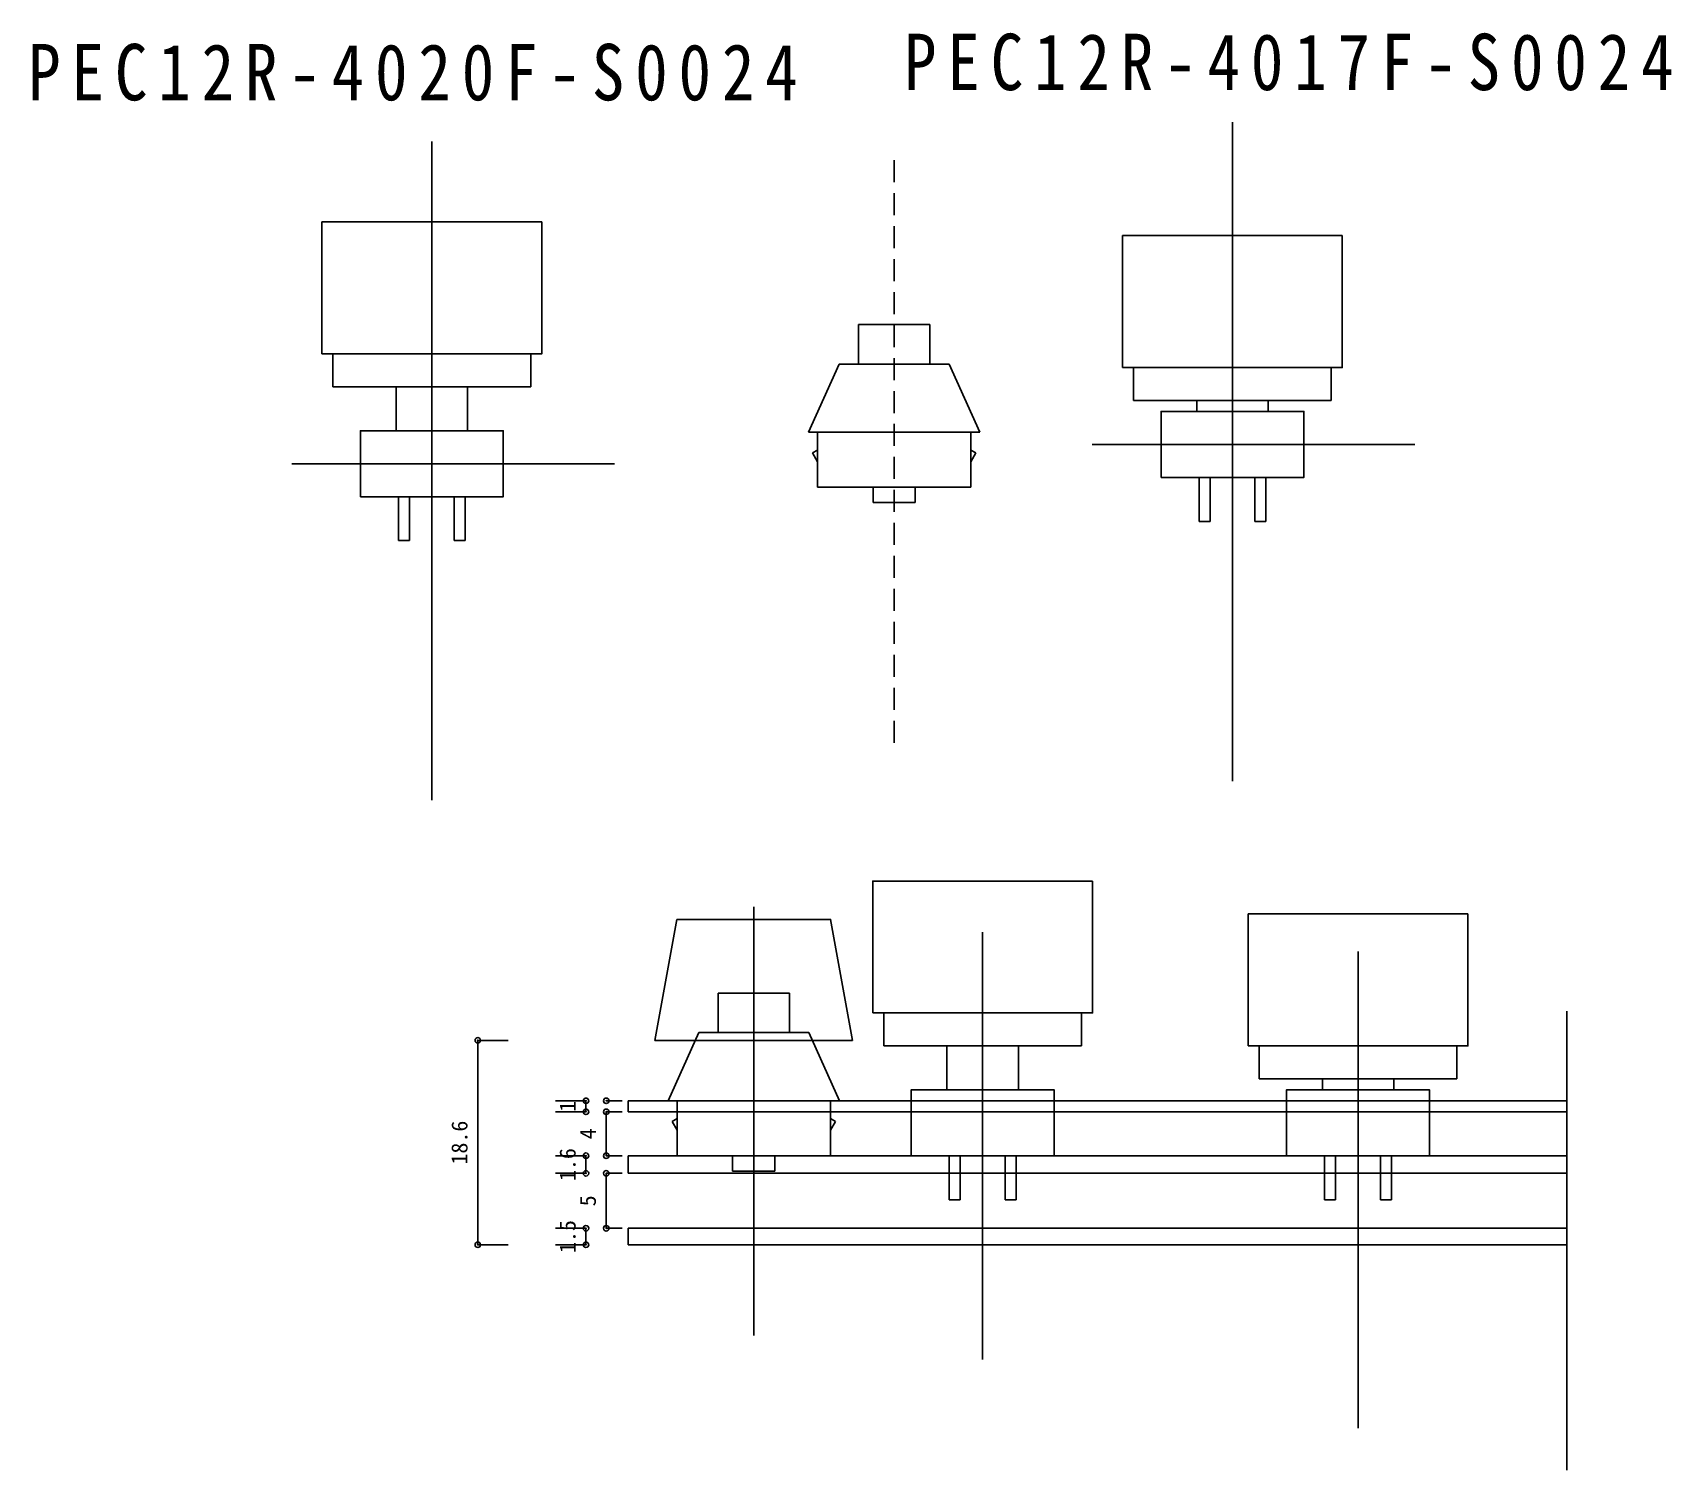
# Model space of a CAD drawing. Units: millimetres on the paper. Extents: x -260 to -111, y 59 to 190.
import ezdxf
from ezdxf.enums import TextEntityAlignment as Align

# ---------------------------------------------------------------- set-up
doc = ezdxf.new("R2010")
doc.units = ezdxf.units.MM
doc.header["$PDMODE"] = 32
doc.header["$PDSIZE"] = 0.5
doc.linetypes.add('DASHED2', pattern=[3, 2, -1])
doc.layers.add('0-0', color=7, linetype='Continuous')
doc.styles.add('ＭＳ ゴシック', font='')
doc.styles.get('ＭＳ ゴシック').set_extended_font_data('MS Gothic')

msp = doc.modelspace()

# ---------------------------------------------------------------- linework, layer by layer
at = {"layer": '0-0'}
for p, q in [((-150.903, 182.172), (-150.903, 122.212)), ((-223.776, 180.417), (-223.776, 120.456)), ((-184.944, 163.758), (-178.444, 163.758)), ((-184.944, 163.758), (-184.944, 160.158)), ((-178.444, 163.758), (-178.444, 160.158)), ((-232.776, 161.085), (-232.776, 158.085)), ((-214.776, 158.085), (-214.776, 161.085)), ((-186.694, 160.158), (-189.494, 153.958)), ((-186.694, 160.158), (-176.694, 160.158)), ((-176.694, 160.158), (-173.894, 153.958)), ((-159.903, 159.841), (-159.903, 156.841)), ((-141.903, 156.841), (-141.903, 159.841)), ((-232.776, 158.085), (-214.776, 158.085)), ((-227.026, 158.085), (-227.026, 154.085)), ((-220.526, 158.085), (-227.026, 158.085)), ((-220.526, 158.085), (-220.526, 154.085)), ((-159.903, 156.841), (-141.903, 156.841)), ((-159.903, 156.841), (-141.903, 156.841)), ((-147.653, 156.841), (-154.153, 156.841)), ((-154.153, 156.841), (-154.153, 155.841)), ((-147.653, 156.841), (-147.653, 155.841)), ((-189.494, 153.958), (-173.894, 153.958)), ((-188.669, 153.958), (-188.669, 148.958)), ((-174.719, 153.958), (-174.719, 148.958)), ((-189.129, 152.068), (-188.669, 152.333)), ((-174.259, 152.068), (-174.719, 152.333)), ((-163.657, 152.841), (-134.29, 152.841)), ((-236.53, 151.085), (-207.164, 151.085)), ((-189.129, 152.068), (-188.669, 151.271)), ((-174.259, 152.068), (-174.719, 151.271)), ((-153.943, 149.841), (-153.943, 145.841)), ((-152.943, 149.841), (-152.943, 145.841)), ((-148.863, 149.841), (-148.863, 145.841)), ((-147.863, 149.841), (-147.863, 145.841)), ((-226.816, 148.085), (-226.816, 144.085)), ((-225.816, 148.085), (-225.816, 144.085)), ((-221.736, 148.085), (-221.736, 144.085)), ((-220.736, 148.085), (-220.736, 144.085)), ((-188.669, 148.958), (-174.719, 148.958)), ((-183.619, 148.958), (-183.619, 147.558)), ((-179.769, 148.958), (-179.769, 147.558)), ((-183.619, 147.558), (-179.769, 147.558)), ((-153.943, 145.841), (-152.943, 145.841)), ((-148.863, 145.841), (-147.863, 145.841)), ((-226.816, 144.085), (-225.816, 144.085)), ((-221.736, 144.085), (-220.736, 144.085)), ((-194.475, 110.774), (-194.475, 71.748)), ((-201.475, 109.612), (-203.475, 98.612)), ((-173.64, 108.442), (-173.64, 69.571)), ((-139.471, 106.712), (-139.471, 63.335)), ((-197.725, 102.912), (-191.225, 102.912)), ((-197.725, 102.912), (-197.725, 99.312)), ((-191.225, 102.912), (-191.225, 99.312)), ((-182.64, 101.112), (-182.64, 98.112)), ((-164.64, 98.112), (-164.64, 101.112)), ((-120.47, 101.256), (-120.47, 59.494)), ((-203.475, 98.612), (-185.475, 98.612)), ((-199.475, 99.312), (-202.275, 93.112)), ((-199.475, 99.312), (-189.475, 99.312)), ((-189.475, 99.312), (-186.675, 93.112)), ((-182.64, 98.112), (-164.64, 98.112)), ((-176.89, 98.112), (-176.89, 94.112)), ((-170.39, 98.112), (-176.89, 98.112)), ((-170.39, 98.112), (-170.39, 94.112)), ((-148.471, 98.112), (-148.471, 95.112)), ((-130.471, 95.112), (-130.471, 98.112)), ((-180.14, 94.112), (-180.14, 92.112)), ((-148.471, 95.112), (-130.471, 95.112)), ((-148.471, 95.112), (-130.471, 95.112)), ((-136.221, 95.112), (-142.721, 95.112)), ((-142.721, 95.112), (-142.721, 94.112)), ((-136.221, 95.112), (-136.221, 94.112)), ((-205.902, 93.112), (-205.902, 92.112)), ((-205.902, 93.112), (-120.47, 93.112)), ((-202.275, 93.112), (-186.675, 93.112)), ((-201.45, 93.112), (-201.45, 88.112)), ((-187.5, 93.112), (-187.5, 88.112)), ((-205.902, 92.112), (-120.47, 92.112)), ((-201.91, 91.222), (-201.45, 91.487)), ((-201.91, 91.222), (-201.45, 90.425)), ((-187.04, 91.222), (-187.5, 91.487)), ((-187.04, 91.222), (-187.5, 90.425)), ((-205.902, 88.112), (-205.902, 86.512)), ((-205.902, 88.112), (-120.47, 88.112)), ((-201.45, 88.112), (-187.5, 88.112)), ((-196.4, 88.112), (-196.4, 86.712)), ((-192.55, 88.112), (-192.55, 86.712)), ((-176.68, 88.112), (-176.68, 84.112)), ((-175.68, 88.112), (-175.68, 84.112)), ((-171.6, 88.112), (-171.6, 84.112)), ((-170.6, 88.112), (-170.6, 84.112)), ((-142.511, 88.112), (-142.511, 84.112)), ((-141.511, 88.112), (-141.511, 84.112)), ((-137.431, 88.112), (-137.431, 84.112)), ((-136.431, 88.112), (-136.431, 84.112)), ((-205.902, 86.512), (-120.47, 86.512)), ((-196.4, 86.712), (-192.55, 86.712)), ((-176.68, 84.112), (-175.68, 84.112)), ((-171.6, 84.112), (-170.6, 84.112)), ((-142.511, 84.112), (-141.511, 84.112)), ((-137.431, 84.112), (-136.431, 84.112)), ((-205.902, 81.512), (-205.902, 80.012)), ((-205.902, 81.512), (-120.47, 81.512)), ((-205.902, 80.012), (-120.47, 80.012))]:
    msp.add_line(p, q, dxfattribs=at)
at = {"layer": '0-0', "linetype": 'DASHED2'}
msp.add_line((-181.694, 178.701), (-181.694, 125.49), dxfattribs=at)
at = {"layer": '0-0', "color": 4}
for p, q in [((-219.592, 80.012), (-219.592, 98.612)), ((-219.592, 98.612), (-216.823, 98.612)), ((-209.748, 93.112), (-212.516, 93.112)), ((-209.748, 92.112), (-209.748, 93.112)), ((-207.902, 93.112), (-206.441, 93.112)), ((-209.748, 92.112), (-212.516, 92.112)), ((-207.902, 92.112), (-206.441, 92.112)), ((-207.902, 88.112), (-207.902, 92.112)), ((-209.748, 88.112), (-212.516, 88.112)), ((-209.748, 86.512), (-209.748, 88.112)), ((-207.902, 88.112), (-206.441, 88.112)), ((-209.748, 86.512), (-212.516, 86.512)), ((-207.902, 86.512), (-206.441, 86.512)), ((-207.902, 81.512), (-207.902, 86.512)), ((-209.748, 81.512), (-212.516, 81.512)), ((-209.748, 80.012), (-209.748, 81.512)), ((-207.902, 81.512), (-206.441, 81.512)), ((-219.592, 80.012), (-216.823, 80.012)), ((-209.748, 80.012), (-212.516, 80.012))]:
    msp.add_line(p, q, dxfattribs=at)
at = {"layer": '0-0'}
for points in [[(-213.776, 173.085), (-233.776, 173.085), (-233.776, 161.085)], [(-233.776, 161.085), (-213.776, 161.085), (-213.776, 173.085)], [(-140.903, 171.841), (-160.903, 171.841), (-160.903, 159.841)], [(-160.903, 159.841), (-140.903, 159.841), (-140.903, 171.841)], [(-163.64, 113.112), (-183.64, 113.112), (-183.64, 101.112)], [(-183.64, 101.112), (-163.64, 101.112), (-163.64, 113.112)], [(-201.475, 109.612), (-187.475, 109.612), (-185.475, 98.612)], [(-129.471, 110.112), (-149.471, 110.112), (-149.471, 98.112)], [(-149.471, 98.112), (-129.471, 98.112), (-129.471, 110.112)]]:
    msp.add_lwpolyline(points, dxfattribs=at)
for points in [[(-157.403, 149.841), (-144.403, 149.841), (-144.403, 155.841), (-157.403, 155.841)], [(-230.276, 148.085), (-217.276, 148.085), (-217.276, 154.085), (-230.276, 154.085)], [(-180.14, 88.112), (-167.14, 88.112), (-167.14, 94.112), (-180.14, 94.112)], [(-145.971, 88.112), (-132.971, 88.112), (-132.971, 94.112), (-145.971, 94.112)]]:
    msp.add_lwpolyline(points, close=True, dxfattribs=at)
at = {"layer": '0-0', "color": 4}
for p in [(-219.592, 98.612), (-209.748, 93.112), (-207.902, 93.112), (-209.748, 92.112), (-207.902, 92.112), (-209.748, 88.112), (-207.902, 88.112), (-209.748, 86.512), (-207.902, 86.512), (-209.748, 81.512), (-207.902, 81.512), (-219.592, 80.012), (-209.748, 80.012)]:
    msp.add_point(p, dxfattribs=at)

# ---------------------------------------------------------------- texts
at = {"layer": '0-0', "color": 4, "style": 'ＭＳ ゴシック'}
for s, p in [('1', (-210.248, 92.112)), ('18.6', (-220.092, 87.312)), ('4', (-208.402, 89.612)), ('1.6', (-210.248, 85.812)), ('5', (-208.402, 83.512)), ('1.5', (-210.248, 79.262))]:
    msp.add_text(s, height=1.466, rotation=90, dxfattribs=at).set_placement(p, align=Align.BOTTOM_LEFT)
at = {"layer": '0-0', "color": 2, "char_height": 5.132, "attachment_point": 7, "style": 'ＭＳ ゴシック'}
for s, insert in [('\\T1.33;\\W0.85;PEC12R-4017F-S0024', (-180.807, 185.002)), ('\\T1.33;\\W0.85;PEC12R-4020F-S0024', (-260.526, 184.072))]:
    msp.add_mtext(s, dxfattribs=dict(at, insert=insert))

doc.saveas('drawing.dxf')
